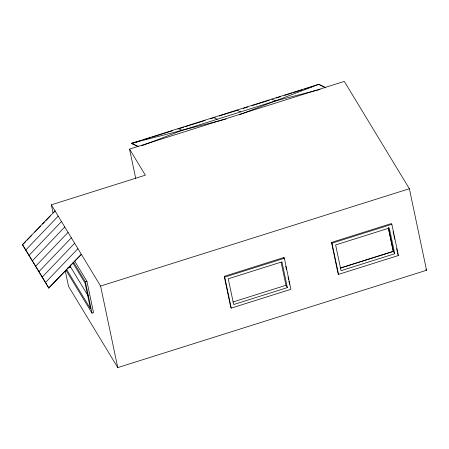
<?xml version="1.0" encoding="UTF-8"?>
<svg xmlns="http://www.w3.org/2000/svg" width="449" height="449" viewBox="0 0 449 449"><rect width="100%" height="100%" fill="white"/><g stroke="black" fill="none" stroke-linecap="round" stroke-linejoin="round"><path stroke-width="0.67" d="M48.756 287.983L81.426 254.257L48.756 287.983L22.45 244.593L55.126 210.873L53.672 212.388M23.152 244.256L25.576 241.73M27.03 240.209L31.873 235.153M34.781 232.116L40.59 226.049M42.532 224.023L44.468 221.997M45.921 220.481L50.282 215.93M25.739 250.014L58.19 216.126M29.028 255.442L61.479 221.548M32.317 260.863L64.768 226.97M35.6 266.285L68.057 232.391M38.889 271.712L71.346 237.818M42.178 277.134L74.635 243.24M45.467 282.556L77.918 248.662M141.744 145.818L182.142 130.317L275.697 100.829L320.182 89.402M239.21 114.832L318.7 84.322L325.62 87.549M325.688 87.847L318.7 84.322L131.585 143.298L131.675 143.607L139.695 141.081M143.708 139.819L151.055 137.501M152.391 137.08L172.438 130.76M177.787 129.076L183.804 127.179M185.14 126.758L205.187 120.439M210.53 118.755L215.211 117.279M219.219 116.016L237.931 110.117M243.274 108.433L247.955 106.957M251.962 105.695L269.338 100.222M276.023 98.112L280.698 96.642M284.705 95.379L292.058 93.061M293.393 92.64L302.082 89.901M304.753 89.059L313.441 86.32M135.75 178.567L129.542 149.102L344.304 81.415L409.37 188.732L426.55 270.264L117.767 367.585L68.523 286.355L65.346 271.28M53.072 213.045L51.343 204.823L145.358 175.189L129.542 149.102M67.395 268.143L70.689 267.104L88.268 296.104M73.535 262.255L85.422 281.865L86.96 281.383L93.549 312.661L92.017 313.144L66.07 270.354M51.343 204.823L100.587 286.052L409.37 188.732M331.502 242.432L391.376 223.557L391.842 224.326L398.415 255.509L338.54 274.384L338.075 273.615L331.502 242.432L331.968 243.195L338.54 274.384M224.236 276.331L283.914 257.518L284.38 258.287L290.913 289.302L231.235 308.109L230.769 307.341L224.236 276.331L224.702 277.1L231.235 308.109M331.968 243.195L391.842 224.326M224.702 277.1L284.38 258.287M340.23 268.019L393.257 251.305L394.75 253.758L341.055 270.68L335.633 244.946L389.322 228.025L394.75 253.758M232.941 302.014L285.968 285.3L287.366 287.607L233.676 304.529L228.249 278.795L281.944 261.874L287.366 287.607M340.325 268.171L393.352 251.457L388.357 227.755M225.954 119.064L131.585 143.298L138.511 146.526M271.83 99.027L275.697 100.829M236.836 110.123L240.613 111.885M213.449 117.498L217.226 119.254M178.365 128.554L182.142 130.317M131.675 143.607L137.944 146.531M22.45 244.593L48.975 288.151M425.82 269.063L426.55 270.264M397.949 254.746L398.415 255.509M74.708 261.172L86.96 281.383M72.856 262.946L85.057 283.066L90.479 308.8L66.8 269.742M393.088 231.695L393.661 234.406M393.947 235.759L394.66 239.149M396.663 248.645L397.236 251.356M397.522 252.708L397.808 254.067M388.262 227.604L393.257 251.305M283.914 257.518L284.2 258.871M285.76 266.285L286.473 269.658M288.034 277.072L288.6 279.766M288.887 281.119L289.599 284.486M281.119 262.278L285.968 285.3M100.587 286.052L117.767 367.585M85.422 281.865L92.017 313.144M70.263 265.073L70.689 267.104"/></g></svg>
